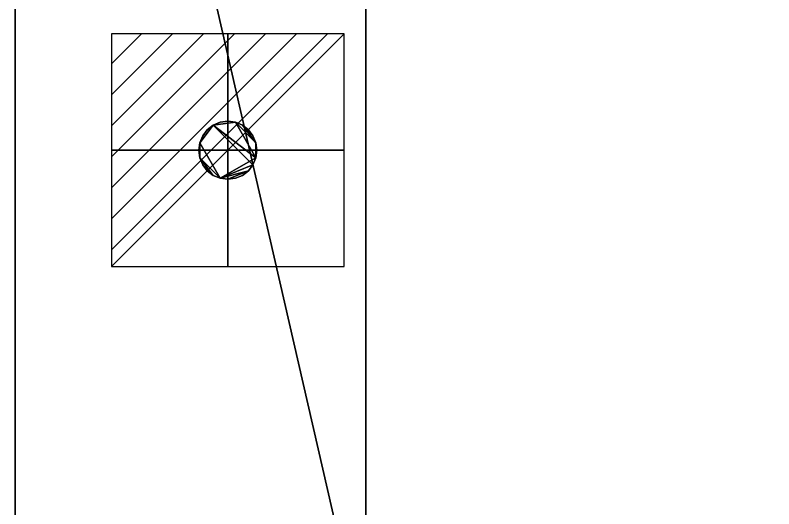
# Model space of a CAD drawing. Extents: x -4 to 861, y -1415 to 1.
# Drawn here: x 0 to 346, y -629.6 to -404.4 of the extents above; entities that cross this region are included whole.
import ezdxf

# ---------------------------------------------------------------- set-up
doc = ezdxf.new("R2010")
doc.units = 0
for name, color, linetype in [('IQ_200_2D', 1, 'Continuous'), ('IQ_200_3D', 1, 'Continuous'), ('IQ_CON_ELECTRICITY_INT', 7, 'Continuous')]:
    doc.layers.add(name, color=color, linetype=linetype)

# ---------------------------------------------------------------- blocks, each defined once
blk = doc.blocks.new('*X3')
at = {"color": 0}
for p, q in [((286.774344, 2204.447934), (296.618251, 2214.291842)), ((286.774344, 2205.862148), (295.204037, 2214.291842)), ((286.774344, 2207.276361), (293.789824, 2214.291842)), ((286.774344, 2208.690575), (292.37561, 2214.291842)), ((286.774344, 2210.104788), (290.961397, 2214.291842)), ((286.774344, 2211.519002), (289.547183, 2214.291842)), ((286.774344, 2212.933216), (288.13297, 2214.291842))]:
    blk.add_line(p, q, dxfattribs=at)
blk = doc.blocks.new('ELECTRICITY')
for p, q in [((2.121, 2.121), (-2.121, 2.121)), ((-2.121, 2.121), (-2.121, -2.121)), ((-2.121, -2.121), (2.121, 2.121)), ((2.121, -2.121), (2.121, 2.121)), ((-2.121, -2.121), (2.121, -2.121))]:
    blk.add_line(p, q)
at = {"extrusion": (-1, 0, 0)}
for p, q in [((0, -2.121, 2.121), (0, 2.121, 2.121)), ((0, 2.121, -2.121), (0, -2.121, -2.121)), ((0, 2.121, 2.121), (0, 2.121, -2.121)), ((0, 2.121, -2.121), (0, -2.121, 2.121)), ((0, -2.121, -2.121), (0, -2.121, 2.121))]:
    blk.add_line(p, q, dxfattribs=at)
at = {"extrusion": (0, -1, 0)}
for p, q in [((2.121, 0, 2.121), (-2.121, 0, 2.121)), ((-2.121, 0, -2.121), (2.121, 0, -2.121)), ((-2.121, 0, 2.121), (-2.121, 0, -2.121)), ((-2.121, 0, -2.121), (2.121, 0, 2.121)), ((2.121, 0, -2.121), (2.121, 0, 2.121))]:
    blk.add_line(p, q, dxfattribs=at)
at = {"xscale": 0.4000000000000909, "yscale": 0.4000000000000909, "zscale": 0.4000000000000909}
blk.add_blockref('*X3', (-116.831, -883.595), dxfattribs=at)
at = {"extrusion": (-1, 0, 0), "xscale": 0.3999999999999773, "yscale": 0.3999999999999773, "zscale": 0.3999999999999773}
blk.add_blockref('*X3', (-116.831, -883.595), dxfattribs=at)
at = {"extrusion": (0, -1, 0), "xscale": 0.4000000000000909, "yscale": 0.4000000000000909, "zscale": 0.4000000000000909}
blk.add_blockref('*X3', (-116.831, -883.595), dxfattribs=at)

msp = doc.modelspace()

# ---------------------------------------------------------------- linework, layer by layer
at = {"layer": 'IQ_200_2D', "transparency": 33554687}
msp.add_line((0, -766), (0, 0), dxfattribs=at)

# ---------------------------------------------------------------- block references
at = {"layer": 'IQ_CON_ELECTRICITY_INT', "xscale": 25, "yscale": 25, "zscale": 25}
msp.add_blockref('ELECTRICITY', (97, -466), dxfattribs=at)

# ---------------------------------------------------------------- meshes
at = {"layer": 'IQ_200_3D', "transparency": 33554687}
mesh = msp.add_polyface(dxfattribs=at)
corners = [(860, 0, 108), (860, -697, 108), (160, -697, 108), (160, -766, 108), (0, -766, 108), (0, 0, 108)]
mesh.append_faces([[corners[k] for k in face] for face in [(0, 1, 2, 5)]], dxfattribs={"vtx2": -1})
mesh.append_faces([[corners[k] for k in face] for face in [(2, 3, 4, 5)]], dxfattribs={"vtx3": -1})
mesh = msp.add_polyface(dxfattribs=at)
corners = [(860, 0, 633), (0, 0, 633), (0, -766, 633), (160, -766, 633), (160, -697, 633), (860, -697, 633)]
mesh.append_faces([[corners[k] for k in face] for face in [(2, 3, 4, 1)]], dxfattribs={"vtx2": -1})
mesh.append_faces([[corners[k] for k in face] for face in [(4, 5, 0, 1)]], dxfattribs={"vtx3": -1})
mesh = msp.add_polyface(dxfattribs=at)
corners = [(0, -766, 108), (0, -766, 633), (0, 0, 633), (0, 0, 108)]
mesh.append_faces([[corners[k] for k in face] for face in [(0, 1, 2, 3)]])
mesh = msp.add_polyface(dxfattribs=at)
corners = [(160, -766, 108), (160, -697, 108), (160, -697, 120), (160, -58, 120), (160, -58, 611.81), (160, -697, 611.81), (160, -697, 633), (160, -766, 633)]
mesh.append_faces([[corners[k] for k in face] for face in [(3, 4, 5, 2)]], dxfattribs={"vtx2": -1})
mesh.append_faces([[corners[k] for k in face] for face in [(0, 1, 2, 5)]], dxfattribs={"vtx2": -1, "vtx3": -1})
mesh.append_faces([[corners[k] for k in face] for face in [(5, 6, 7, 0)]], dxfattribs={"vtx3": -1})
mesh = msp.add_polyface(dxfattribs=at)
corners = [(160, -58, 120), (160, -697, 120), (810, -697, 120), (810, -58, 120)]
mesh.append_faces([[corners[k] for k in face] for face in [(0, 1, 2, 3)]])
mesh = msp.add_polyface(dxfattribs=at)
corners = [(810, -58, 611.81), (810, -697, 611.81), (160, -697, 611.81), (160, -58, 611.81)]
mesh.append_faces([[corners[k] for k in face] for face in [(0, 1, 2, 3)]])
mesh = msp.add_polyface(dxfattribs=at)
corners = [(97, -452.75, 633), (100.43, -453.2, 633), (103.62, -454.53, 633), (106.37, -456.63, 633), (108.47, -459.38, 633), (109.8, -462.57, 633), (110.25, -466, 633), (109.8, -469.43, 633), (108.47, -472.62, 633), (106.37, -475.37, 633), (103.62, -477.47, 633), (100.43, -478.8, 633), (97, -479.25, 633), (93.57, -478.8, 633), (90.38, -477.47, 633), (87.63, -475.37, 633), (85.53, -472.62, 633), (84.2, -469.43, 633), (83.75, -466, 633), (84.2, -462.57, 633), (85.53, -459.38, 633), (87.63, -456.63, 633), (90.38, -454.53, 633), (93.57, -453.2, 633)]
mesh.append_faces([[corners[k] for k in face] for face in [(19, 17, 18)]], dxfattribs={"vtx0": -1})
mesh.append_faces([[corners[k] for k in face] for face in [(2, 5, 1), (13, 9, 12)]], dxfattribs={"vtx0": -1, "vtx1": -1})
mesh.append_faces([[corners[k] for k in face] for face in [(7, 22, 1, 5), (19, 22, 7, 13)]], dxfattribs={"vtx0": -1, "vtx1": -1, "vtx2": -1, "vtx3": -1})
mesh.append_faces([[corners[k] for k in face] for face in [(11, 12, 9, 10), (4, 5, 2, 3)]], dxfattribs={"vtx1": -1})
mesh.append_faces([[corners[k] for k in face] for face in [(8, 9, 13, 7)]], dxfattribs={"vtx1": -1, "vtx2": -1})
mesh.append_faces([[corners[k] for k in face] for face in [(13, 14, 17, 19)]], dxfattribs={"vtx1": -1, "vtx2": -1, "vtx3": -1})
mesh.append_faces([[corners[k] for k in face] for face in [(5, 6, 7), (20, 21, 22, 19)]], dxfattribs={"vtx2": -1})
mesh.append_faces([[corners[k] for k in face] for face in [(14, 15, 16, 17), (22, 23, 0, 1)]], dxfattribs={"vtx3": -1})
mesh = msp.add_polyface(dxfattribs=at)
corners = [(97, -452.75, 638), (93.57, -453.2, 638), (90.38, -454.53, 638), (87.63, -456.63, 638), (85.53, -459.38, 638), (84.2, -462.57, 638), (83.75, -466, 638), (84.2, -469.43, 638), (85.53, -472.62, 638), (87.63, -475.37, 638), (90.38, -477.47, 638), (93.57, -478.8, 638), (97, -479.25, 638), (100.43, -478.8, 638), (103.62, -477.47, 638), (106.37, -475.37, 638), (108.47, -472.62, 638), (109.8, -469.43, 638), (110.25, -466, 638), (109.8, -462.57, 638), (108.47, -459.38, 638), (106.37, -456.63, 638), (103.62, -454.53, 638), (100.43, -453.2, 638)]
mesh.append_faces([[corners[k] for k in face] for face in [(10, 8, 9), (15, 12, 13, 14), (22, 20, 21)]], dxfattribs={"vtx0": -1})
mesh.append_faces([[corners[k] for k in face] for face in [(19, 23, 17, 18)]], dxfattribs={"vtx0": -1, "vtx1": -1})
mesh.append_faces([[corners[k] for k in face] for face in [(16, 2, 5, 11)]], dxfattribs={"vtx0": -1, "vtx1": -1, "vtx2": -1, "vtx3": -1})
mesh.append_faces([[corners[k] for k in face] for face in [(2, 16, 17, 23)]], dxfattribs={"vtx0": -1, "vtx2": -1, "vtx3": -1})
mesh.append_faces([[corners[k] for k in face] for face in [(7, 8, 10, 11), (15, 16, 11, 12), (22, 23, 19, 20)]], dxfattribs={"vtx1": -1, "vtx3": -1})
mesh.append_faces([[corners[k] for k in face] for face in [(0, 1, 2, 23)]], dxfattribs={"vtx2": -1})
mesh.append_faces([[corners[k] for k in face] for face in [(5, 6, 7, 11)]], dxfattribs={"vtx2": -1, "vtx3": -1})
mesh.append_faces([[corners[k] for k in face] for face in [(2, 3, 4, 5)]], dxfattribs={"vtx3": -1})
mesh = msp.add_polyface(dxfattribs=at)
corners = [(97, -452.75, 633), (93.57, -453.2, 633), (90.38, -454.53, 633), (87.63, -456.63, 633), (85.53, -459.38, 633), (84.2, -462.57, 633), (83.75, -466, 633), (84.2, -469.43, 633), (85.53, -472.62, 633), (87.63, -475.37, 633), (90.38, -477.47, 633), (93.57, -478.8, 633), (97, -479.25, 633), (97, -479.25, 638), (93.57, -478.8, 638), (90.38, -477.47, 638), (87.63, -475.37, 638), (85.53, -472.62, 638), (84.2, -469.43, 638), (83.75, -466, 638), (84.2, -462.57, 638), (85.53, -459.38, 638), (87.63, -456.63, 638), (90.38, -454.53, 638), (93.57, -453.2, 638), (97, -452.75, 638)]
mesh.append_faces([[corners[k] for k in face] for face in [(13, 14, 11, 12), (0, 1, 24, 25)]], dxfattribs={"vtx1": -1})
mesh.append_faces([[corners[k] for k in face] for face in [(14, 15, 10, 11), (16, 17, 8, 9), (15, 16, 9, 10), (17, 18, 7, 8), (6, 7, 18, 19), (19, 20, 5, 6), (20, 21, 4, 5), (22, 23, 2, 3), (21, 22, 3, 4), (23, 24, 1, 2)]], dxfattribs={"vtx1": -1, "vtx3": -1})
mesh = msp.add_polyface(dxfattribs=at)
corners = [(97, -479.25, 633), (100.43, -478.8, 633), (103.62, -477.47, 633), (106.37, -475.37, 633), (108.47, -472.62, 633), (109.8, -469.43, 633), (110.25, -466, 633), (109.8, -462.57, 633), (108.47, -459.38, 633), (106.37, -456.63, 633), (103.62, -454.53, 633), (100.43, -453.2, 633), (97, -452.75, 633), (97, -452.75, 638), (100.43, -453.2, 638), (103.62, -454.53, 638), (106.37, -456.63, 638), (108.47, -459.38, 638), (109.8, -462.57, 638), (110.25, -466, 638), (109.8, -469.43, 638), (108.47, -472.62, 638), (106.37, -475.37, 638), (103.62, -477.47, 638), (100.43, -478.8, 638), (97, -479.25, 638)]
mesh.append_faces([[corners[k] for k in face] for face in [(13, 14, 11, 12), (0, 1, 24, 25)]], dxfattribs={"vtx1": -1})
mesh.append_faces([[corners[k] for k in face] for face in [(14, 15, 10, 11), (16, 17, 8, 9), (15, 16, 9, 10), (17, 18, 7, 8), (6, 7, 18, 19), (19, 20, 5, 6), (20, 21, 4, 5), (22, 23, 2, 3), (21, 22, 3, 4), (23, 24, 1, 2)]], dxfattribs={"vtx1": -1, "vtx3": -1})

doc.saveas('drawing.dxf')
